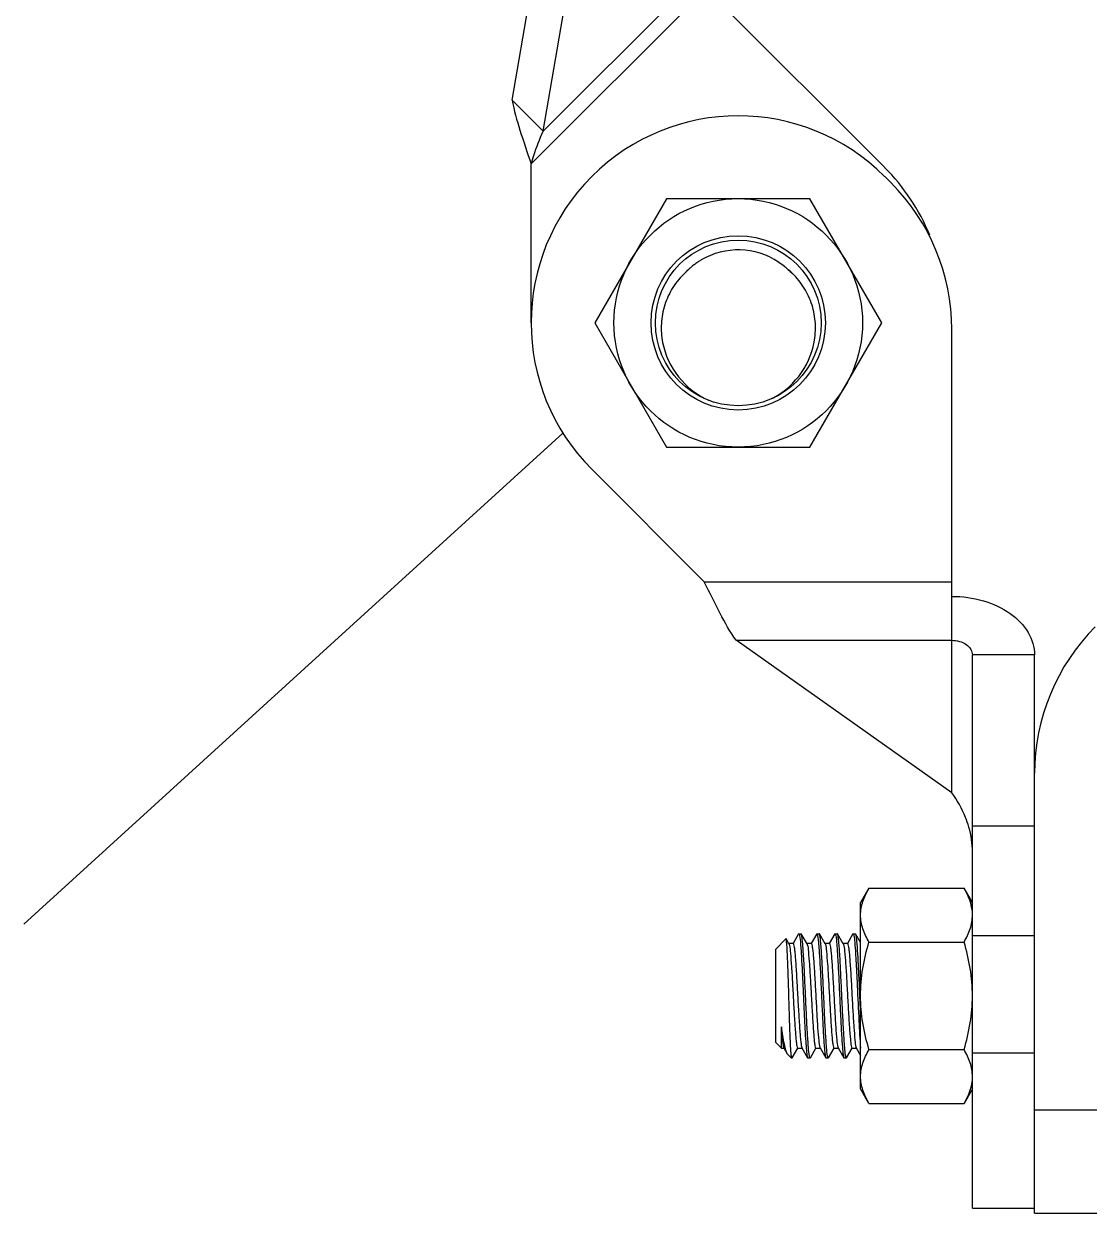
# Model space of a CAD drawing. Extents: x 1382187 to 1725648, y 860327 to 1571294.
# Drawn here: x 1504838 to 1506070, y 1247225 to 1248593 of the extents above; entities that cross this region are included whole.
import ezdxf

# ---------------------------------------------------------------- set-up
doc = ezdxf.new("R2010")
doc.units = 0
doc.header["$LTSCALE"] = 1000
doc.header["$MEASUREMENT"] = 0
doc.styles.get("Standard").update_dxf_attribs({"font": 'gbenor.shx', "bigfont": 'gbcbig.shx'})
doc.dimstyles.get("Standard").update_dxf_attribs({"dimtxt": 0.18, "dimasz": 0.18, "dimexe": 0.18, "dimexo": 0.0625, "dimgap": 0.09, "dimtad": 0, "dimtih": 1, "dimtoh": 1, "dimdec": 4, "dimzin": 0, "dimdsep": 46, "dimtxsty": 'Standard', "dimcen": 0.09, "dimadec": 0, "dimazin": 0, "dimtfac": 1, "dimtdec": 4, "dimtofl": 0, "dimtmove": 0, "dimatfit": 3, "dimfxl": 0, "dimtolj": 1, "dimtzin": 0, "dimarcsym": 0})

msp = doc.modelspace()

# ---------------------------------------------------------------- linework, layer by layer
at = {"linetype": 'Continuous'}
for p, q in [((1505399.4, 1248505.2), (1505450.8, 1248804.6)), ((1505450.8, 1248804.6), (1505827.7, 1248427.6)), ((1505435.1, 1248469.4), (1505486.5, 1248768.8)), ((1505610.5, 1248644.8), (1505435.1, 1248469.4)), ((1505421.2, 1248431.7), (1505622.4, 1248632.9)), ((1505399.4, 1248505.2), (1505435.1, 1248469.4)), ((1505421.2, 1248248.9), (1505421.2, 1248431.7)), ((1505827.7, 1248417.2), (1505835, 1248409.9)), ((1505576.8, 1248391.7), (1505494.3, 1248248.9)), ((1505741.8, 1248391.7), (1505576.8, 1248391.7)), ((1505824.3, 1248248.9), (1505741.8, 1248391.7)), ((1505717, 1248309.8), (1505716.9, 1248309.9)), ((1505718.9, 1248308), (1505719, 1248307.9)), ((1505494.3, 1248248.9), (1505576.8, 1248106)), ((1505741.8, 1248106), (1505824.3, 1248248.9)), ((1505904.8, 1247708.5), (1505904.8, 1248241.5)), ((1505576.8, 1248106), (1505741.8, 1248106)), ((1505620.2, 1247951.2), (1505490.9, 1248080.5)), ((1505620.2, 1247951.2), (1505904.8, 1247951.2)), ((1505656.8, 1247883.8), (1505904.8, 1247883.8)), ((1505904.8, 1247708.5), (1505656.8, 1247883.8)), ((1506000, 1247867), (1505928.6, 1247867)), ((1505928.6, 1247230.9), (1505928.6, 1247867)), ((1506000, 1247224.9), (1506000, 1247867)), ((1506000, 1247670.1), (1505928.6, 1247670.1)), ((1505809.6, 1247598.7), (1505800, 1247582.1)), ((1505809.6, 1247598.7), (1505919, 1247598.7)), ((1505928.6, 1247582.1), (1505919, 1247598.7)), ((1505800, 1247367.8), (1505800, 1247582.1)), ((1505702.4, 1247528.5), (1505714.2, 1247540.4)), ((1505714.4, 1247540.3), (1505714.2, 1247540.4)), ((1505717.6, 1247534.8), (1505714.4, 1247540.3)), ((1505728.7, 1247546.2), (1505722.3, 1247535.1)), ((1505728.7, 1247546.2), (1505729, 1247546.4)), ((1505729, 1247546.4), (1505731.6, 1247546.4)), ((1505729, 1247546.4), (1505731.6, 1247546.4)), ((1505731.8, 1247546.2), (1505731.6, 1247546.4)), ((1505738.4, 1247534.8), (1505731.8, 1247546.2)), ((1505749.5, 1247546.2), (1505743.1, 1247535.1)), ((1505749.5, 1247546.2), (1505749.8, 1247546.4)), ((1505749.8, 1247546.4), (1505752.4, 1247546.4)), ((1505749.8, 1247546.4), (1505752.4, 1247546.4)), ((1505752.7, 1247546.2), (1505752.4, 1247546.4)), ((1505759.2, 1247534.8), (1505752.7, 1247546.2)), ((1505770.4, 1247546.2), (1505763.9, 1247535.1)), ((1505770.4, 1247546.2), (1505770.6, 1247546.4)), ((1505770.6, 1247546.4), (1505773.2, 1247546.4)), ((1505770.6, 1247546.4), (1505773.2, 1247546.4)), ((1505773.5, 1247546.2), (1505773.2, 1247546.4)), ((1505780.1, 1247534.8), (1505773.5, 1247546.2)), ((1505791.2, 1247546.2), (1505784.8, 1247535.1)), ((1505791.2, 1247546.2), (1505791.5, 1247546.4)), ((1505791.5, 1247546.4), (1505794.1, 1247546.4)), ((1505791.5, 1247546.4), (1505794.1, 1247546.4)), ((1505794.3, 1247546.2), (1505794.1, 1247546.4)), ((1505800, 1247536.4), (1505794.3, 1247546.2)), ((1505809.6, 1247536.8), (1505919, 1247536.8)), ((1506000, 1247543.9), (1505928.6, 1247543.9)), ((1505702.4, 1247421.4), (1505702.4, 1247528.5)), ((1505722.4, 1247535.1), (1505717.3, 1247535.1)), ((1505743.3, 1247535.1), (1505738.1, 1247535.1)), ((1505764.1, 1247535.1), (1505758.9, 1247535.1)), ((1505784.9, 1247535.1), (1505780.1, 1247535.1)), ((1505780.1, 1247534.8), (1505780.3, 1247534.4)), ((1505800, 1247459.6), (1505799.3, 1247474.9)), ((1505708.9, 1247414.8), (1505708.9, 1247439.2)), ((1505702.4, 1247421.4), (1505708.9, 1247414.8)), ((1505708.9, 1247414.8), (1505712, 1247414.8)), ((1505711.7, 1247415.1), (1505715.6, 1247408.4)), ((1505721.4, 1247403.7), (1505727.8, 1247414.8)), ((1505727.7, 1247414.8), (1505732.8, 1247414.8)), ((1505732.4, 1247415.4), (1505732.5, 1247415.1)), ((1505732.5, 1247415.1), (1505739.1, 1247403.7)), ((1505742.3, 1247403.7), (1505748.6, 1247414.8)), ((1505748.5, 1247414.8), (1505753.7, 1247414.8)), ((1505753.4, 1247415.1), (1505760, 1247403.7)), ((1505763.1, 1247403.7), (1505769.5, 1247414.8)), ((1505769.4, 1247414.8), (1505774.5, 1247414.8)), ((1505774.2, 1247415.1), (1505780.8, 1247403.7)), ((1505783.9, 1247403.7), (1505790.3, 1247414.8)), ((1505790.2, 1247414.8), (1505795.4, 1247414.8)), ((1505795, 1247415.1), (1505800, 1247406.5)), ((1505809.6, 1247413.1), (1505919, 1247413.1)), ((1505716.2, 1247407.5), (1505715.6, 1247408.4)), ((1505716.2, 1247407.5), (1505720.2, 1247403.5)), ((1505720.2, 1247406.2), (1505720.2, 1247403.5)), ((1505720.2, 1247403.5), (1505721.1, 1247403.5)), ((1505721, 1247403.6), (1505721.1, 1247403.5)), ((1505721.1, 1247403.5), (1505721.4, 1247403.7)), ((1505739.1, 1247403.7), (1505739.4, 1247403.5)), ((1505739.4, 1247403.5), (1505742, 1247403.5)), ((1505739.4, 1247403.5), (1505742, 1247403.5)), ((1505742.3, 1247403.7), (1505742, 1247403.5)), ((1505760, 1247403.7), (1505760.2, 1247403.5)), ((1505760.2, 1247403.5), (1505762.8, 1247403.5)), ((1505760.2, 1247403.5), (1505762.8, 1247403.5)), ((1505763.1, 1247403.7), (1505762.8, 1247403.5)), ((1505780.8, 1247403.7), (1505781.1, 1247403.5)), ((1505781.1, 1247403.5), (1505783.7, 1247403.5)), ((1505781.1, 1247403.5), (1505783.7, 1247403.5)), ((1505783.9, 1247403.7), (1505783.7, 1247403.5)), ((1505928.6, 1247409.5), (1506000, 1247409.5)), ((1505809.6, 1247351.2), (1505800, 1247367.8)), ((1505928.6, 1247367.8), (1505919, 1247351.2)), ((1505809.6, 1247351.2), (1505919, 1247351.2)), ((1506000, 1247344), (1506071.5, 1247344)), ((1505928.6, 1247230.9), (1506000, 1247230.9)), ((1506000, 1247224.9), (1506071.5, 1247224.9))]:
    msp.add_line(p, q, dxfattribs=at)
for radius in [142.9, 100.2, 95.3]:
    msp.add_circle((1505659.3, 1248248.9), radius, dxfattribs=at)
for centre, radius, start, end in [((1505659.3, 1248248.9), 238.1, 45, 225), ((1505659.3, 1248259.3), 238.1, 22.3697, 45), ((1505666.7, 1248241.5), 238.1, 0, 45), ((1505659.3, 1248248.9), 83.9, 56.4849, 120.4448), ((1505659.3, 1248248.9), 83.9, 127.1454, 130.1582), ((1505659.3, 1248248.9), 83.9, 123.6736, 127.1434), ((1505659.3, 1248248.8), 84, 120.4458, 123.6736), ((1505659.4, 1248249), 83.8, 56.1033, 56.4834), ((1505659.2, 1248248.8), 84, 50.5966, 56.0995), ((1505659.2, 1248248.9), 83.9, 133.7888, 136.6926), ((1505659.2, 1248249), 83.7, 134.2321, 136.6927), ((1505659.3, 1248248.8), 84, 133.5113, 134.2331), ((1505659.4, 1248248.8), 84.1, 132.695, 133.7897), ((1505659.4, 1248248.7), 84.1, 132.7034, 133.5113), ((1505659.4, 1248248.7), 84.1, 130.1579, 132.6951), ((1505659.3, 1248248.8), 84, 47.6072, 50.598), ((1505659.5, 1248249), 83.7, 46.6942, 47.6062), ((1505659.6, 1248249.2), 83.5, 46.3738, 46.694), ((1505663.9, 1248245.4), 83.5, 49.9949, 50.5079), ((1505659.4, 1248249), 83.7, 44.753, 46.3733), ((1505659.3, 1248248.8), 84, 43.7188, 44.6641), ((1505659.2, 1248248.7), 84.1, 42.1543, 43.7186), ((1505654.4, 1248245.9), 94.7, 297.3145, 298.9471), ((1506238.2, 1247730.9), 238.1, 135, 180), ((1505880.5, 1247567.6), 48.1, 6.6309, 7.4031), ((1505775.6, 1247532.7), 4.96, 18.4923, 20.4989), ((1505880.5, 1247382.3), 48.1, 352.5984, 353.3691)]:
    msp.add_arc(centre, radius, start, end, dxfattribs=at)
for points, knots in [([(1505399.4, 1248505.2), (1505401.5, 1248493.4), (1505408.5, 1248468.7), (1505416.8, 1248444.5), (1505421.2, 1248431.7)], [0, 0, 0, 0, 0.468219, 1, 1, 1, 1]), ([(1505421.2, 1248431.7), (1505422.2, 1248434.9), (1505426.3, 1248447.7), (1505430.9, 1248460.4), (1505435.1, 1248469.4)], [0, 0, 0, 0, 0.254643, 1, 1, 1, 1]), ([(1505598.2, 1248306.4), (1505592.8, 1248301.5), (1505583.4, 1248290.1), (1505574, 1248270), (1505570, 1248248.2), (1505572, 1248218.8), (1505587.9, 1248184.4), (1505611.9, 1248166), (1505625.1, 1248159.9)], [0, 0, 0, 0, 0.125414, 0.250833, 0.376265, 0.501706, 0.750785, 1, 1, 1, 1]), ([(1505700.2, 1248163), (1505712.7, 1248169.9), (1505734.9, 1248189.8), (1505748.2, 1248224.6), (1505748.4, 1248253.6), (1505743.2, 1248274.8), (1505732.9, 1248294), (1505723.1, 1248304.7), (1505717.6, 1248309.4)], [0, 0, 0, 0, 0.249273, 0.49841, 0.623846, 0.749245, 0.874621, 1, 1, 1, 1]), ([(1505656.8, 1247883.8), (1505649.9, 1247893.7), (1505637.4, 1247916), (1505626.2, 1247939), (1505620.2, 1247951.2)], [0, 0, 0, 0, 0.468219, 1, 1, 1, 1]), ([(1505904.8, 1247934.4), (1505917, 1247934.4), (1505940.9, 1247931.1), (1505972, 1247917.1), (1505994.2, 1247895.1), (1506000, 1247875.9), (1506000, 1247867)], [0, 0, 0, 0, 0.287969, 0.555344, 0.790533, 1, 1, 1, 1]), ([(1505904.8, 1247883.8), (1505910.6, 1247883.8), (1505919.4, 1247881.7), (1505927.1, 1247874), (1505928.6, 1247869.2), (1505928.6, 1247867)], [0, 0, 0, 0, 0.552514, 0.789178, 1, 1, 1, 1]), ([(1505924.5, 1247669.1), (1505923.4, 1247672.8), (1505918.6, 1247686.8), (1505911.1, 1247699.7), (1505904.8, 1247708.5)], [0, 0, 0, 0, 0.265236, 1, 1, 1, 1]), ([(1505800, 1247567.7), (1505800, 1247573), (1505802, 1247583.9), (1505806.8, 1247593.8), (1505809.6, 1247598.7)], [0, 0, 0, 0, 0.485069, 1, 1, 1, 1]), ([(1505928.2, 1247573.8), (1505927.9, 1247575.9), (1505926.2, 1247584.7), (1505922.4, 1247592.8), (1505919, 1247598.7)], [0, 0, 0, 0, 0.241319, 1, 1, 1, 1]), ([(1505809.6, 1247536.8), (1505806.8, 1247541.7), (1505802, 1247551.5), (1505800, 1247562.5), (1505800, 1247567.7)], [0, 0, 0, 0, 0.514931, 1, 1, 1, 1]), ([(1505919, 1247536.8), (1505921.8, 1247541.7), (1505926.6, 1247551.5), (1505928.6, 1247562.5), (1505928.6, 1247567.7)], [0, 0, 0, 0, 0.514931, 1, 1, 1, 1]), ([(1505720.2, 1247406.2), (1505719.9, 1247409.8), (1505719.4, 1247419.2), (1505718.7, 1247435.7), (1505718.1, 1247456.5), (1505717.4, 1247479.2), (1505716.8, 1247498), (1505716.3, 1247512.1), (1505715.9, 1247521), (1505715.6, 1247528.4), (1505715.3, 1247534.1), (1505714.8, 1247537.8), (1505714.7, 1247539.8), (1505714.4, 1247540.3)], [0, 0, 0, 0, 0.080635, 0.208535, 0.369665, 0.54562, 0.71572, 0.792041, 0.859282, 0.915304, 0.958292, 0.98682, 1, 1, 1, 1]), ([(1505729, 1247546.4), (1505729, 1247546.4), (1505729.2, 1247546.3), (1505729.3, 1247546.1), (1505729.3, 1247546)], [0, 0, 0, 0, 0.372399, 1, 1, 1, 1]), ([(1505729.3, 1247546), (1505729.3, 1247545.9), (1505729.6, 1247545.4), (1505729.7, 1247544.8), (1505729.8, 1247544.3)], [0, 0, 0, 0, 0.179791, 1, 1, 1, 1]), ([(1505729.8, 1247544.3), (1505730.4, 1247541.2), (1505731.1, 1247532.7), (1505732.4, 1247513.5), (1505733.7, 1247485.7), (1505735.2, 1247453.4), (1505736.4, 1247428.5), (1505737.6, 1247413.2), (1505738.2, 1247407.6), (1505738.6, 1247405.5)], [0, 0, 0, 0, 0.068037, 0.183112, 0.415613, 0.66855, 0.880458, 0.954194, 1, 1, 1, 1]), ([(1505741.2, 1247405.6), (1505740.5, 1247409), (1505739.8, 1247418.2), (1505738.7, 1247434.9), (1505737.6, 1247456.6), (1505736.5, 1247480.5), (1505735.4, 1247503.7), (1505734.5, 1247521.4), (1505733.6, 1247533), (1505733.1, 1247539.2), (1505732.5, 1247543.3), (1505732.2, 1247545.5), (1505731.8, 1247546.2)], [0, 0, 0, 0, 0.072759, 0.196861, 0.35726, 0.534299, 0.706283, 0.852147, 0.909525, 0.954085, 0.984493, 1, 1, 1, 1]), ([(1505749.8, 1247546.4), (1505749.9, 1247546.4), (1505750, 1247546.3), (1505750.1, 1247546.1), (1505750.1, 1247546)], [0, 0, 0, 0, 0.371131, 1, 1, 1, 1]), ([(1505750.1, 1247546), (1505750.2, 1247545.9), (1505750.4, 1247545.4), (1505750.5, 1247544.8), (1505750.6, 1247544.3)], [0, 0, 0, 0, 0.181022, 1, 1, 1, 1]), ([(1505750.6, 1247544.3), (1505751.2, 1247541), (1505752, 1247531.8), (1505753.1, 1247515), (1505754.2, 1247493.4), (1505755.3, 1247469.5), (1505756.4, 1247446.2), (1505757.3, 1247428.6), (1505758.1, 1247417), (1505758.7, 1247410.7), (1505759.3, 1247406.6), (1505759.6, 1247404.4), (1505760, 1247403.7)], [0, 0, 0, 0, 0.072485, 0.196435, 0.356785, 0.533878, 0.705995, 0.851999, 0.909433, 0.95404, 0.984479, 1, 1, 1, 1]), ([(1505762, 1247405.6), (1505761.4, 1247408.9), (1505760.7, 1247418.1), (1505759.5, 1247434.9), (1505758.5, 1247456.5), (1505757.4, 1247480.4), (1505756.3, 1247503.7), (1505755.3, 1247521.3), (1505754.5, 1247532.9), (1505754, 1247539.2), (1505753.4, 1247543.3), (1505753, 1247545.5), (1505752.7, 1247546.2)], [0, 0, 0, 0, 0.072462, 0.196401, 0.356774, 0.53388, 0.706003, 0.852015, 0.909448, 0.954048, 0.984481, 1, 1, 1, 1]), ([(1505770.6, 1247546.4), (1505770.7, 1247546.4), (1505770.9, 1247546.3), (1505770.9, 1247546.1), (1505771, 1247546)], [0, 0, 0, 0, 0.37008, 1, 1, 1, 1]), ([(1505771, 1247546), (1505771, 1247545.9), (1505771.2, 1247545.4), (1505771.3, 1247544.8), (1505771.4, 1247544.4)], [0, 0, 0, 0, 0.182058, 1, 1, 1, 1]), ([(1505771.4, 1247544.4), (1505772.1, 1247541), (1505772.8, 1247531.8), (1505773.9, 1247515.1), (1505775, 1247493.4), (1505776.1, 1247469.5), (1505777.2, 1247446.3), (1505778.1, 1247428.6), (1505779, 1247417), (1505779.5, 1247410.8), (1505780.1, 1247406.6), (1505780.4, 1247404.4), (1505780.8, 1247403.7)], [0, 0, 0, 0, 0.072304, 0.196155, 0.356504, 0.533641, 0.705839, 0.85193, 0.909395, 0.95402, 0.984473, 1, 1, 1, 1]), ([(1505782.9, 1247405.6), (1505782.2, 1247408.9), (1505781.5, 1247418.1), (1505780.4, 1247434.9), (1505779.3, 1247456.5), (1505778.2, 1247480.4), (1505777.1, 1247503.7), (1505776.2, 1247521.3), (1505775.3, 1247532.9), (1505774.8, 1247539.2), (1505774.2, 1247543.3), (1505773.9, 1247545.5), (1505773.5, 1247546.2)], [0, 0, 0, 0, 0.072435, 0.196357, 0.3567, 0.533804, 0.705944, 0.851972, 0.909417, 0.954032, 0.984477, 1, 1, 1, 1]), ([(1505791.5, 1247546.4), (1505791.5, 1247546.4), (1505791.7, 1247546.3), (1505791.8, 1247546.1), (1505791.8, 1247546)], [0, 0, 0, 0, 0.372863, 1, 1, 1, 1]), ([(1505791.8, 1247546), (1505791.9, 1247545.9), (1505792.1, 1247545.4), (1505792.2, 1247544.8), (1505792.3, 1247544.3)], [0, 0, 0, 0, 0.179341, 1, 1, 1, 1]), ([(1505792.3, 1247544.3), (1505792.8, 1247541.7), (1505793.4, 1247534.7), (1505794.3, 1247522.1), (1505795.2, 1247505.4), (1505796.5, 1247479.6), (1505797.9, 1247449), (1505799.1, 1247425.1), (1505800, 1247414.8)], [0, 0, 0, 0, 0.060989, 0.1617, 0.293789, 0.446195, 0.760045, 1, 1, 1, 1]), ([(1505794.9, 1247544.4), (1505794.8, 1247544.6), (1505794.7, 1247545.2), (1505794.5, 1247545.8), (1505794.3, 1247546.2)], [0, 0, 0, 0, 0.335285, 1, 1, 1, 1]), ([(1505799.3, 1247474.9), (1505798.9, 1247482.7), (1505798.2, 1247497.4), (1505797.2, 1247517.5), (1505796.2, 1247532.8), (1505795.5, 1247541.3), (1505794.9, 1247544.4)], [0, 0, 0, 0, 0.336027, 0.635258, 0.864886, 1, 1, 1, 1]), ([(1505800, 1247475), (1505800, 1247485.4), (1505801.8, 1247506.4), (1505806.7, 1247526.8), (1505809.6, 1247536.8)], [0, 0, 0, 0, 0.499896, 1, 1, 1, 1]), ([(1505928.6, 1247475), (1505928.6, 1247485.4), (1505926.8, 1247506.4), (1505921.9, 1247526.8), (1505919, 1247536.8)], [0, 0, 0, 0, 0.499896, 1, 1, 1, 1]), ([(1505717.6, 1247534.8), (1505717.6, 1247534.7), (1505717.9, 1247534.2), (1505718, 1247533.6), (1505718.1, 1247533.1)], [0, 0, 0, 0, 0.173094, 1, 1, 1, 1]), ([(1505718.1, 1247533.1), (1505718.8, 1247530.1), (1505719.5, 1247521.8), (1505720.7, 1247507), (1505721.7, 1247488.1), (1505722.9, 1247467.5), (1505723.8, 1247450.5), (1505724.7, 1247438), (1505725.2, 1247430.2), (1505725.8, 1247424), (1505726.3, 1247419.1), (1505726.9, 1247416.7), (1505727.3, 1247414.8), (1505727.7, 1247414.8)], [0, 0, 0, 0, 0.077798, 0.208235, 0.374801, 0.5562, 0.729214, 0.805537, 0.87171, 0.925623, 0.965576, 0.990391, 1, 1, 1, 1]), ([(1505722.4, 1247535.1), (1505722.8, 1247535.1), (1505723.2, 1247533.1), (1505723.8, 1247530.4), (1505724.4, 1247525.1), (1505725, 1247518.4), (1505725.6, 1247510), (1505726.4, 1247496.7), (1505727.4, 1247478.8), (1505728.6, 1247457.5), (1505729.6, 1247440.8), (1505730.5, 1247429.4), (1505731.1, 1247423.1), (1505731.7, 1247418.6), (1505732.1, 1247416.2), (1505732.4, 1247415.4)], [0, 0, 0, 0, 0.010217, 0.036837, 0.079637, 0.137238, 0.207661, 0.288445, 0.469496, 0.655187, 0.819656, 0.886575, 0.940042, 0.978239, 1, 1, 1, 1]), ([(1505738.7, 1247534), (1505739.5, 1247531.4), (1505740.1, 1247523.6), (1505741.4, 1247509.4), (1505742.4, 1247490.5), (1505743.6, 1247469.5), (1505744.6, 1247452), (1505745.4, 1247439.1), (1505746, 1247430.9), (1505746.6, 1247424.5), (1505747.1, 1247419.3), (1505747.7, 1247416.8), (1505748.1, 1247414.8), (1505748.5, 1247414.8)], [0, 0, 0, 0, 0.068121, 0.193192, 0.358672, 0.542411, 0.719756, 0.798471, 0.866922, 0.922814, 0.96429, 0.990066, 1, 1, 1, 1]), ([(1505743.3, 1247535.1), (1505743.7, 1247535.1), (1505744.1, 1247533.1), (1505744.6, 1247530.5), (1505745.2, 1247525.3), (1505745.8, 1247518.7), (1505746.4, 1247510.5), (1505747.2, 1247497.4), (1505748.2, 1247479.6), (1505749.4, 1247458.5), (1505750.4, 1247439.6), (1505751.7, 1247425.6), (1505752.3, 1247418.1), (1505753.1, 1247415.6)], [0, 0, 0, 0, 0.010066, 0.036229, 0.078308, 0.134982, 0.204339, 0.284002, 0.463049, 0.647693, 0.812725, 0.935658, 1, 1, 1, 1]), ([(1505759.2, 1247534.8), (1505759.3, 1247534.7), (1505759.4, 1247534.5), (1505759.5, 1247534.3), (1505759.5, 1247534.2)], [0, 0, 0, 0, 0.437616, 1, 1, 1, 1]), ([(1505759.5, 1247534.2), (1505760.3, 1247531.7), (1505760.9, 1247524), (1505762.2, 1247509.9), (1505763.2, 1247491), (1505764.4, 1247470), (1505765.4, 1247452.3), (1505766.2, 1247439.3), (1505766.8, 1247431.1), (1505767.4, 1247424.6), (1505768, 1247419.3), (1505768.5, 1247416.8), (1505769, 1247414.8), (1505769.4, 1247414.8)], [0, 0, 0, 0, 0.065945, 0.18979, 0.355015, 0.539274, 0.717597, 0.796856, 0.865828, 0.922169, 0.96399, 0.989989, 1, 1, 1, 1]), ([(1505764.1, 1247535.1), (1505764.5, 1247535.1), (1505764.9, 1247533.1), (1505765.5, 1247530.6), (1505766, 1247525.5), (1505766.6, 1247519), (1505767.2, 1247510.9), (1505768, 1247498), (1505769, 1247480.5), (1505770.2, 1247459.5), (1505771.2, 1247440.6), (1505772.5, 1247426.3), (1505773.1, 1247418.6), (1505773.9, 1247415.9)], [0, 0, 0, 0, 0.009925, 0.035675, 0.077105, 0.132941, 0.201328, 0.279974, 0.457194, 0.640866, 0.806379, 0.931604, 1, 1, 1, 1]), ([(1505780.3, 1247534.3), (1505781.1, 1247531.8), (1505781.7, 1247524.2), (1505783, 1247510.2), (1505784.1, 1247491.3), (1505785.2, 1247470.2), (1505786.2, 1247452.5), (1505787.1, 1247439.4), (1505787.7, 1247431.2), (1505788.3, 1247424.6), (1505788.8, 1247419.4), (1505789.4, 1247416.8), (1505789.8, 1247414.8), (1505790.2, 1247414.8)], [0, 0, 0, 0, 0.064566, 0.18762, 0.35268, 0.537272, 0.716218, 0.795829, 0.86513, 0.921755, 0.963804, 0.989947, 1, 1, 1, 1]), ([(1505784.9, 1247535.1), (1505785.3, 1247535.1), (1505785.7, 1247533.1), (1505786.3, 1247530.6), (1505786.9, 1247525.5), (1505787.4, 1247519), (1505788, 1247510.9), (1505788.9, 1247498), (1505789.8, 1247480.4), (1505791, 1247459.5), (1505792.1, 1247440.5), (1505793.3, 1247426.3), (1505794, 1247418.5), (1505794.7, 1247415.9)], [0, 0, 0, 0, 0.009925, 0.03569, 0.077147, 0.133004, 0.201419, 0.280102, 0.457378, 0.641081, 0.806581, 0.931726, 1, 1, 1, 1]), ([(1505809.6, 1247413.1), (1505806.7, 1247423.2), (1505801.8, 1247443.6), (1505800, 1247464.5), (1505800, 1247475)], [0, 0, 0, 0, 0.500104, 1, 1, 1, 1]), ([(1505919, 1247413.1), (1505921.9, 1247423.2), (1505926.8, 1247443.6), (1505928.6, 1247464.5), (1505928.6, 1247475)], [0, 0, 0, 0, 0.500104, 1, 1, 1, 1]), ([(1505715.6, 1247408.4), (1505714.8, 1247409.7), (1505713.7, 1247413.3), (1505711.3, 1247423.5), (1505709.9, 1247432.5), (1505708.9, 1247439.2)], [0, 0, 0, 0, 0.138777, 0.35633, 1, 1, 1, 1]), ([(1505708.9, 1247439.2), (1505709.1, 1247436.1), (1505709.5, 1247430.6), (1505710.2, 1247423.3), (1505710.9, 1247418.4), (1505711.3, 1247415.8), (1505711.7, 1247415.1)], [0, 0, 0, 0, 0.382824, 0.684922, 0.89313, 1, 1, 1, 1]), ([(1505753.1, 1247415.6), (1505753.2, 1247415.5), (1505753.2, 1247415.4), (1505753.3, 1247415.2), (1505753.4, 1247415.1)], [0, 0, 0, 0, 0.555455, 1, 1, 1, 1]), ([(1505800, 1247382.2), (1505800, 1247387.5), (1505802, 1247398.4), (1505806.8, 1247408.2), (1505809.6, 1247413.1)], [0, 0, 0, 0, 0.485069, 1, 1, 1, 1]), ([(1505928.6, 1247382.2), (1505928.6, 1247387.5), (1505926.6, 1247398.4), (1505921.8, 1247408.2), (1505919, 1247413.1)], [0, 0, 0, 0, 0.485069, 1, 1, 1, 1]), ([(1505720.2, 1247406.2), (1505720.3, 1247405.6), (1505720.5, 1247404.7), (1505720.8, 1247403.7), (1505721, 1247403.6)], [0, 0, 0, 0, 0.675862, 1, 1, 1, 1]), ([(1505738.6, 1247405.5), (1505738.6, 1247405.3), (1505738.8, 1247404.7), (1505738.9, 1247404.1), (1505739.1, 1247403.7)], [0, 0, 0, 0, 0.335295, 1, 1, 1, 1]), ([(1505741.6, 1247403.9), (1505741.6, 1247404), (1505741.4, 1247404.5), (1505741.3, 1247405.1), (1505741.2, 1247405.6)], [0, 0, 0, 0, 0.179414, 1, 1, 1, 1]), ([(1505742, 1247403.5), (1505741.9, 1247403.5), (1505741.8, 1247403.6), (1505741.7, 1247403.8), (1505741.6, 1247403.9)], [0, 0, 0, 0, 0.372787, 1, 1, 1, 1]), ([(1505762.5, 1247403.9), (1505762.4, 1247404), (1505762.2, 1247404.5), (1505762.1, 1247405.1), (1505762, 1247405.6)], [0, 0, 0, 0, 0.181112, 1, 1, 1, 1]), ([(1505762.8, 1247403.5), (1505762.8, 1247403.5), (1505762.6, 1247403.6), (1505762.5, 1247403.8), (1505762.5, 1247403.9)], [0, 0, 0, 0, 0.371042, 1, 1, 1, 1]), ([(1505783.3, 1247403.9), (1505783.3, 1247404), (1505783.1, 1247404.5), (1505783, 1247405.1), (1505782.9, 1247405.6)], [0, 0, 0, 0, 0.181321, 1, 1, 1, 1]), ([(1505783.7, 1247403.5), (1505783.6, 1247403.5), (1505783.4, 1247403.6), (1505783.4, 1247403.8), (1505783.3, 1247403.9)], [0, 0, 0, 0, 0.370825, 1, 1, 1, 1]), ([(1505809.6, 1247351.2), (1505806.8, 1247356.1), (1505802, 1247366), (1505800, 1247376.9), (1505800, 1247382.2)], [0, 0, 0, 0, 0.514931, 1, 1, 1, 1]), ([(1505919, 1247351.2), (1505920.2, 1247353.3), (1505924.4, 1247361), (1505927.4, 1247369.6), (1505928.2, 1247376.1)], [0, 0, 0, 0, 0.26074, 1, 1, 1, 1])]:
    msp.add_open_spline(points, degree=3, knots=knots, dxfattribs=at)
for points in [[(1505928.6, 1247639.9), (1505928.6, 1247649.7), (1505927.2, 1247659.6), (1505924.5, 1247669.1)], [(1505738.4, 1247534.8), (1505738.6, 1247534.6), (1505738.6, 1247534.3), (1505738.7, 1247534)], [(1505773.9, 1247415.9), (1505774, 1247415.6), (1505774.1, 1247415.4), (1505774.2, 1247415.1)], [(1505794.7, 1247415.9), (1505794.8, 1247415.6), (1505794.9, 1247415.4), (1505795, 1247415.1)]]:
    msp.add_open_spline(points, degree=3, dxfattribs=at)

# ---------------------------------------------------------------- leaders
msp.add_leader([(1505457.8, 1248122), (1504837.8, 1247557.3)], dimstyle='Standard', override={"dimgap": 20, "dimtad": 0})

doc.saveas('drawing.dxf')
